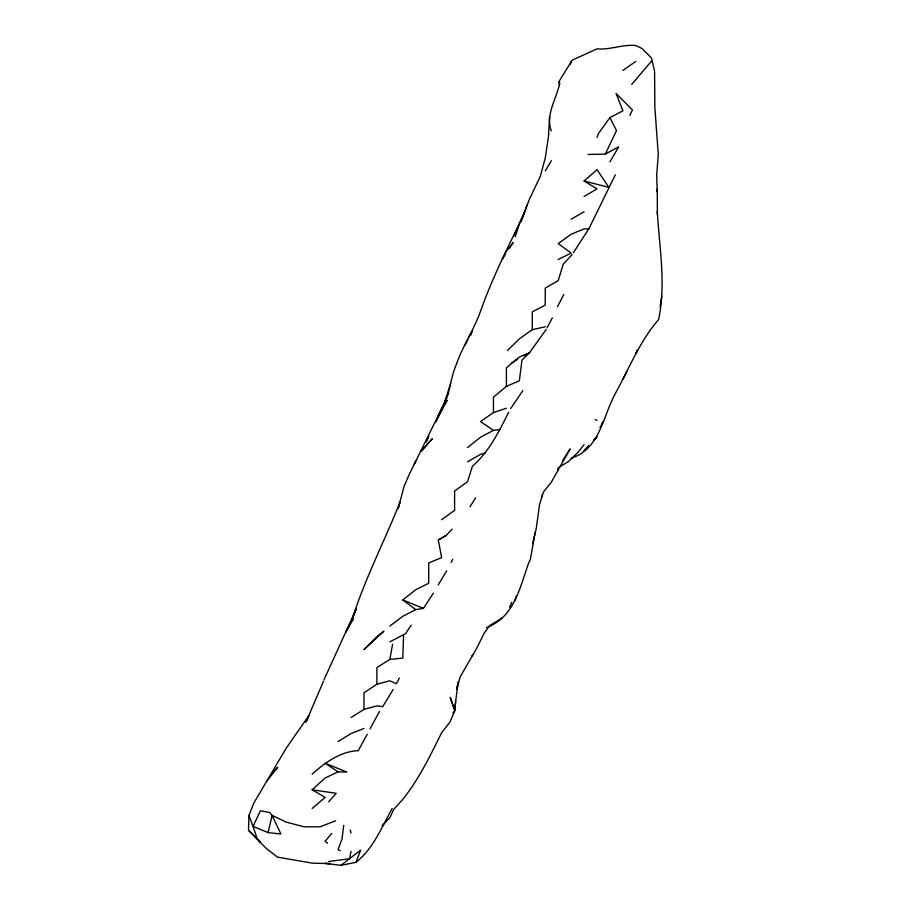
<?xml version="1.0" encoding="UTF-8"?>
<svg xmlns="http://www.w3.org/2000/svg" width="911" height="911" viewBox="0 0 911 911"><rect width="100%" height="100%" fill="white"/><g stroke="black" fill="none" stroke-linecap="round" stroke-linejoin="round"><path stroke-width="1.37" d="M329.68 863.628L312.166 863.116L277.468 857.126L266.399 848.562L248.521 830.251L248.931 815.527L253.668 803.32L286.27 748.102L308.886 715.579L306.836 720.385M403.55 635.673L402.81 658.072L389.851 659.439L376.903 667.535L376.903 684.241L363.956 692.759L363.956 709.396L351.008 717.526M657.184 192.05L656.694 174.661L658.3 154.756L654.872 107.919L654.588 71.217L651.502 58.042L642.061 48.545L635.889 45.55C622.691 44.058 610.142 50.128 597.035 48.852L572.165 60.172L558.99 81.557L559.513 85.52M558.99 81.557L559.764 82.924C556.735 98.809 545.222 114.296 551.269 130.865M549.584 116.881L548.513 136.229L545.245 158.047L540.291 176.347L529.166 199.816L521.969 219.152M455.625 701.39L455.01 710.238L449.875 722.218L441.755 732.478C430.186 755.8 418.912 779.269 402.582 799.585L393.723 809.412L389.862 817.668L382.073 825.73M343.72 825.4L341.944 839.327L338.061 849.53L340.224 850.794M657.275 211.534C659.382 247.462 666.066 283.799 658.664 319.442C639.909 341.078 629.387 367.793 615.802 392.652C602.866 415.712 600.247 449.157 571.14 458.165M532.605 543.719L536.306 528.255L539.483 504.819L543.377 492.122L551.531 481.873L557.555 471.135L558.192 467.73M660.088 307.269L661.785 296.098M535.19 532.24L530.373 559.365L528.87 562.451C519.555 588.028 514.772 616.77 486.383 627.69M389.851 659.439L392.573 644.282M351.008 851.261L349.608 858.709L328.609 861.533M444.397 403.573C450.239 391.4 450.706 377.644 456.035 365.265C462.412 346.419 473.845 330.021 480.496 311.311C491.143 281.226 505.024 252.677 519.224 224.129L515.319 236.678M456.901 687.646L458.096 682.111L454.6 709.999L450.285 697.541L454.6 709.999M570.571 64.077L571.14 61.515M335.658 820.743L320.194 826.778L304.092 826.801L286.236 822.121L272.116 815.356L280.861 833.975L268.085 832.631L272.116 815.356L269.542 812.475L260.364 810.767L253.053 826.357L257.221 838.906L260.364 842.333L258.94 840.056M398.153 508.452L404.051 486.44L409.233 474.472L441.653 408.686L447.073 400.35L435.811 421.804L441.653 408.686M456.866 689.137L460.135 676.907L476.829 648.074L484.196 633.099L489.685 625.595L502.314 617.931M398.209 508.589L399.952 502.314C384.237 541.908 364.298 579.829 351.748 620.71L356.463 608.48L324.134 679.526M515.068 600.326L516.332 596.124M444.34 403.459L450.592 383.372M470.85 335.054L472.08 331.342L469.074 337.07M597.035 137.481L598.425 133.541L609.983 117.519L622.93 110.812L616.064 93.457L632.428 109.924L629.865 115.39M527.23 204.554L520.955 221.999M340.93 865.336L355.916 862.353L360.676 850.145L340.93 865.336L325.113 863.343L329.953 863.594M557.418 306.734L563.795 294.572M305.868 722.423L323.61 680.961M427.1 439.933L428.705 436.118L426.063 442.382M438.191 416.441L448.645 392.561M509.613 607.193L511.8 602.217M519.27 224.015L524.565 212.115L513.929 235.881M464.974 345.155L467.867 339.37M369.991 728.937L379.488 711.491M588.062 154.483L605.325 154.084L616.485 130.626L609.983 117.519M508.668 412.262C498.966 431.552 489.013 451.856 472.467 466.125L467.548 481.703L454.6 491.04L454.6 510.319L441.653 519.725M451.127 562.474L452.687 559.365M622.93 379.238L626.996 371.232M541.419 497.099L542.626 494.696M573.361 252.677L588.859 228.775L615.335 174.81M392.163 808.512C381.629 827.313 373.351 848.71 355.916 862.353M600.019 427.623L602.991 421.873L601.647 424.241M399.36 678.103L396.331 683.831L389.851 680.779L376.903 684.241M547.169 327.607L552.328 317.859M557.817 470.543L570.149 448.907L562.679 460.67M438.191 584.896L446.697 570.867M367.235 734.312L358.205 750.698C340.509 751.256 324.908 762.758 312.166 774.168M609.983 161.816L618.694 146.853L605.325 154.084M393.165 689.479L382.734 706.629L376.903 705.877L363.956 709.396M545.245 170.858L551.417 160.678M389.851 626.051L402.81 616.269L415.758 609.607L423.421 608.377L433.408 593.095M470.065 506.687L475.622 497.85M505.389 254.363L502.291 259.066L506.391 251.22L513.132 242.599L509.26 248.475M510.752 408.435L522.88 390.568M546.293 329.326L529.496 352.762L521.969 360.141L519.35 380.798L506.391 386.366L493.443 397.139L493.443 412.592L480.496 421.565L493.443 430.368L500.128 429.525M411.225 625.14L405.509 633.68L389.851 641.856M452.983 713.188L454.6 711.047M471.522 656.546L473.116 654.451M266.832 781.012L277.684 767.278L273.311 772.107M584.088 444.716L578.007 452.3L568.327 461.672L559.32 467.058M331.672 833.406L325.113 841.388L327.539 843.165M631.687 84.438L651.502 61.128M593.653 440.594L597.035 436.756L593.334 440.73M328.677 801.76L336.216 793.299L312.166 789.791L325.113 778.04L338.061 771.833L347 772.118L325.113 763.224L338.061 771.833M572.119 254.522L563.203 264.327L558.192 280.645L545.245 288.092L545.245 305.128L532.297 311.869L532.297 329.68L519.35 338.858L507.416 350.564M588.711 445.695L584.088 450.649L588.506 446.208M415.758 609.607L402.81 599.939L415.758 589.702L428.705 583.268L428.705 562.952L441.653 557.612L438.293 539.984L446.162 535.44L452.118 529.143M312.166 808.467L325.113 797.364L312.166 789.791M523.586 355.859L529.496 352.762L519.35 357.01L506.391 367.828L506.391 386.366M584.088 181.016L597.035 169.674L608.81 187.359L584.088 181.016L597.035 188.862L584.088 196.503M467.548 447.517L480.496 437.257L493.443 430.368M622.93 70.432L635.889 61.344M511.413 363.204L517.79 359.036M438.293 539.984L446.162 535.44M338.061 741.565L351.008 733.56L363.956 728.458M571.14 219.221L584.088 211.728M467.548 461.809L480.496 454.338L485.267 453.063M558.192 259.498L571.14 253.099L558.192 243.59L571.14 234.241L584.088 228.934L588.859 228.775M493.443 412.592L506.391 408.219M532.297 329.68L545.245 326.753M402.81 599.939L423.421 608.377M595.202 419.493L597.035 420.244M268.085 832.631L253.053 826.357L248.931 815.527M248.521 830.251L257.221 838.906M350.268 830.046L351.008 833.155M657.287 189.272L657.366 214.028M414.858 462.777L414.3 464.132L415.758 460.955L414.858 462.777M636.766 351.657L635.889 353.479L637.449 350.245L636.766 351.657M351.008 622.076L345.724 632.188L353.195 619.024L351.008 622.076M428.705 442.655L421.03 451.389L432.326 438.772L428.705 442.655M377.871 635.787L363.956 649.623L383.93 631.186L377.871 635.787"/></g></svg>
